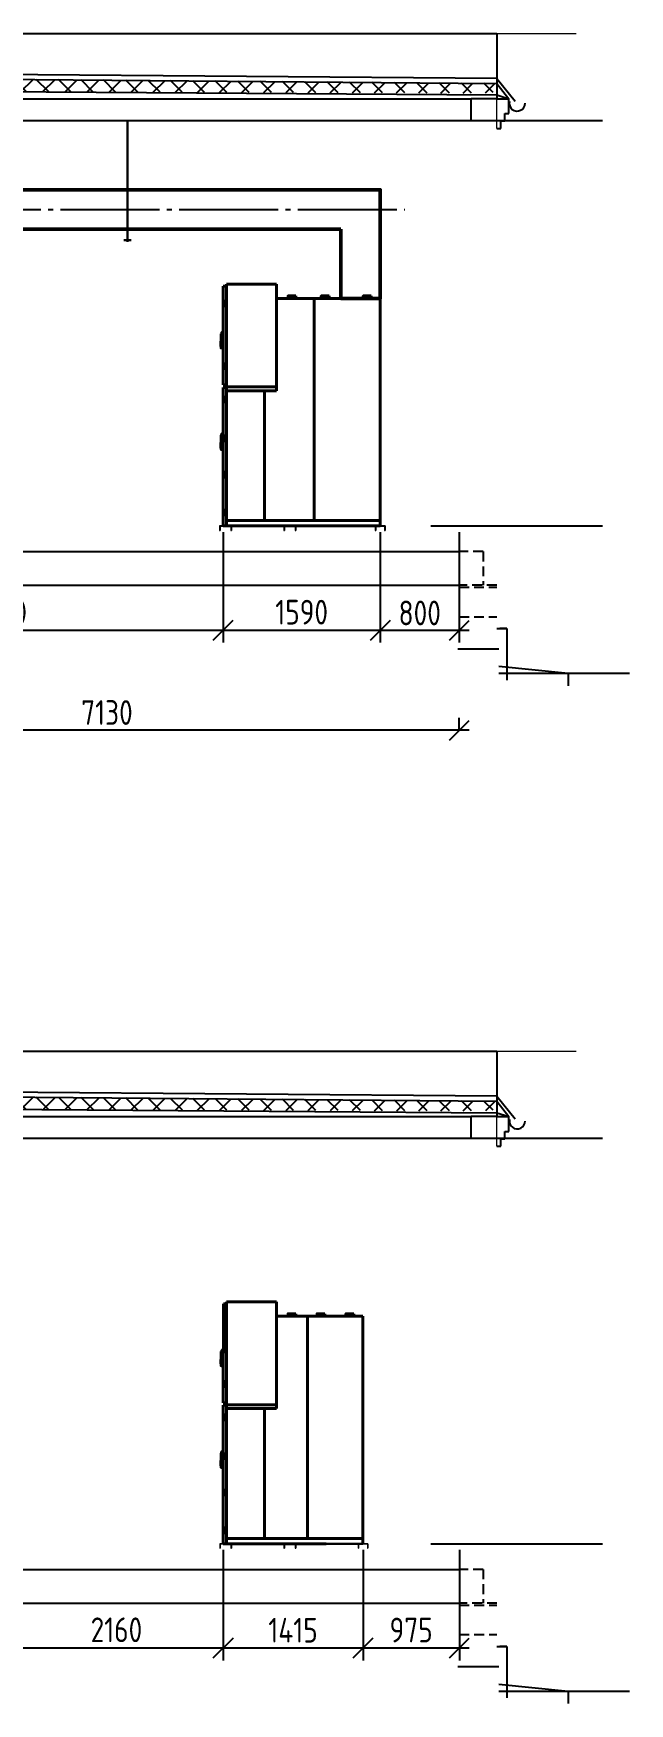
# Model space of a CAD drawing. Extents: x 16310088 to 16425637, y -218501 to -177893.
# Drawn here: x 16321732 to 16327764, y -216675 to -199784 of the extents above; entities that cross this region are included whole.
import ezdxf

# ---------------------------------------------------------------- set-up
doc = ezdxf.new("R2010")
doc.units = 0
doc.linetypes.add('DASHED', pattern=[0.75, 0.5, -0.25])
doc.linetypes.add('GOST2.303 5', pattern=[24, 20, -1.5, 1, -1.5])
doc.layers.get('0').update_dxf_attribs({"color": 250})
doc.layers.get('Defpoints').update_dxf_attribs({"color": 250})
for name, color, linetype, lineweight in [('Размеры', 250, 'Continuous', 15), ('Стена', 252, 'Continuous', 40), ('ЭЛ_невид', 140, 'Continuous', 25), ('эл_оборудование', 7, 'Continuous', 18)]:
    doc.layers.add(name, color=color, linetype=linetype, lineweight=lineweight)
doc.layers.add('размерыЭС', color=250, linetype='Continuous')
doc.styles.add('GOST 2.304', font='CS_Gost2304.shx')
doc.dimstyles.new('SPDS$0', dxfattribs={"dimscale": 5, "dimtxt": 2.5, "dimasz": 2, "dimexe": 1.25, "dimexo": 0.625, "dimgap": 0.5, "dimtad": 1, "dimdec": 0, "dimrnd": 0.001, "dimtxsty": 'GOST 2.304', "dimblk": 'ARCHTICK', "dimcen": 2.5, "dimdle": 1, "dimadec": 8, "dimazin": 2, "dimtfac": 0.75, "dimtdec": 0, "dimtmove": 1, "dimatfit": 3, "dimfxl": 1, "dimtolj": 1, "dimarcsym": 0})

# ---------------------------------------------------------------- blocks, each defined once
blk = doc.blocks.new('_Oblique')
at = {"color": 0, "linetype": 'ByBlock', "lineweight": -2}
blk.add_line((-0.5, -0.5), (0.5, 0.5), dxfattribs=at)
blk = doc.blocks.new('*D15')
at = {"layer": 'Defpoints', "color": 0, "lineweight": -3, "ltscale": 100, "transparency": 16777216}
for p in [(16318911, -206832), (16326041, -206884), (16318911, -206995)]:
    blk.add_point(p, dxfattribs=at)
at = {"layer": 'Размеры', "color": 0, "lineweight": -2, "ltscale": 100, "transparency": 16777216}
for p, q in [((16318911, -206933), (16318911, -206707)), ((16326041, -206821), (16326041, -206707)), ((16326141, -206832), (16318811, -206832))]:
    blk.add_line(p, q, dxfattribs=at)
at = {"layer": 'Размеры', "color": 0, "lineweight": -2, "ltscale": 100, "transparency": 16777216, "xscale": 200, "yscale": 200, "zscale": 200, "rotation": 180}
blk.add_blockref('_Oblique', (16318911, -206832), dxfattribs=at)
at = {"layer": 'Размеры', "color": 0, "lineweight": -2, "ltscale": 100, "transparency": 16777216, "xscale": 200, "yscale": 200, "zscale": 200}
blk.add_blockref('_Oblique', (16326041, -206832), dxfattribs=at)
at = {"layer": 'Размеры', "color": 0, "ltscale": 100, "transparency": 16777216, "insert": (16322476, -206652), "char_height": 250, "attachment_point": 5, "style": 'GOST 2.304'}
blk.add_mtext('\\A1;7130', dxfattribs=at)
blk = doc.blocks.new('205-Л')
at = {"color": 0, "linetype": 'ByBlock', "lineweight": 40, "ltscale": 10}
for p, q in [((1235, 2446), (731, 2446)), ((731, 2446), (731, 2041)), ((1235, 2130), (1235, 2446)), ((1235, 2421), (1235, 2425)), ((1235, 2425), (1240, 2425)), ((1240, 2425), (1268, 2425)), ((1270, 1425), (1268, 2425)), ((-320, 0), (-320, 2300)), ((-320, 2300), (731, 2300)), ((347, 53), (347, 2300)), ((1265, 2257), (1235, 2257)), ((1235, 2241), (1265, 2241)), ((1256, 2274), (1245, 2274)), ((1245, 2274), (1245, 2258)), ((1245, 2258), (1249, 2258)), ((1245, 2225), (1245, 2241)), ((1256, 2241), (1245, 2241)), ((1245, 2225), (1256, 2225)), ((1249, 2258), (1265, 2258)), ((1265, 2274), (1256, 2274)), ((1265, 2241), (1256, 2241)), ((1256, 2225), (1265, 2225)), ((1268, 2274), (1265, 2274)), ((1265, 2258), (1268, 2258)), ((1268, 2257), (1265, 2257)), ((1265, 2241), (1268, 2241)), ((1268, 2241), (1265, 2241)), ((1265, 2225), (1268, 2225)), ((1268, 2274), (1268, 2258)), ((1268, 2257), (1268, 2241)), ((1268, 2225), (1268, 2241)), ((731, 2041), (731, 1367)), ((1235, 2130), (1235, 680)), ((1269, 1962), (1271, 1962)), ((1271, 1962), (1282, 1957)), ((1271, 1960), (1271, 1900)), ((1271, 1900), (1271, 1805)), ((1282, 1955), (1282, 1809)), ((1290, 1938), (1290, 1943)), ((1290, 1936), (1290, 1806)), ((1286, 1809), (1286, 1815)), ((1293, 1856), (1293, 1843)), ((1293, 1843), (1293, 1843)), ((1293, 1840), (1293, 1843)), ((1293, 1840), (1293, 1840)), ((1293, 1840), (1293, 1827)), ((1266, 1623), (1235, 1623)), ((1235, 1607), (1266, 1607)), ((1257, 1640), (1247, 1640)), ((1247, 1640), (1247, 1624)), ((1247, 1624), (1250, 1624)), ((1247, 1591), (1247, 1607)), ((1257, 1607), (1247, 1607)), ((1247, 1591), (1257, 1591)), ((1250, 1624), (1266, 1624)), ((1266, 1640), (1257, 1640)), ((1266, 1607), (1257, 1607)), ((1257, 1591), (1266, 1591)), ((1270, 1640), (1266, 1640)), ((1266, 1624), (1270, 1624)), ((1270, 1623), (1266, 1623)), ((1266, 1607), (1270, 1607)), ((1270, 1607), (1266, 1607)), ((1266, 1591), (1270, 1591)), ((1270, 1640), (1270, 1624)), ((1270, 1623), (1270, 1607)), ((1270, 1591), (1270, 1607)), ((731, 1405), (1235, 1405)), ((731, 1367), (1235, 1367)), ((850, 53), (850, 1367)), ((1231, 1425), (1270, 1425)), ((1231, 1400), (1270, 1400)), ((1270, 0), (1270, 1400)), ((1266, 1286), (1235, 1286)), ((1235, 1270), (1266, 1270)), ((1257, 1302), (1247, 1302)), ((1247, 1302), (1247, 1286)), ((1247, 1286), (1251, 1286)), ((1247, 1253), (1247, 1269)), ((1257, 1269), (1247, 1269)), ((1247, 1253), (1257, 1253)), ((1251, 1286), (1266, 1286)), ((1266, 1302), (1257, 1302)), ((1266, 1269), (1257, 1269)), ((1257, 1253), (1266, 1253)), ((1270, 1302), (1266, 1302)), ((1270, 1286), (1266, 1286)), ((1266, 1286), (1270, 1286)), ((1266, 1270), (1270, 1270)), ((1270, 1269), (1266, 1269)), ((1266, 1253), (1270, 1253)), ((1270, 1302), (1270, 1286)), ((1270, 1286), (1270, 1270)), ((1270, 1253), (1270, 1269)), ((1235, 892), (1235, 0)), ((1267, 892), (1235, 892)), ((1235, 876), (1267, 876)), ((1251, 909), (1248, 909)), ((1248, 909), (1248, 893)), ((1248, 893), (1251, 893)), ((1248, 860), (1248, 876)), ((1251, 876), (1248, 876)), ((1248, 860), (1251, 860)), ((1267, 909), (1251, 909)), ((1251, 893), (1267, 893)), ((1267, 876), (1251, 876)), ((1251, 860), (1267, 860)), ((1270, 909), (1267, 909)), ((1267, 893), (1270, 893)), ((1270, 892), (1267, 892)), ((1267, 876), (1270, 876)), ((1270, 876), (1267, 876)), ((1267, 860), (1270, 860)), ((1270, 934), (1272, 934)), ((1270, 909), (1270, 893)), ((1270, 892), (1270, 876)), ((1270, 860), (1270, 876)), ((1272, 934), (1284, 930)), ((1272, 932), (1272, 895)), ((1272, 873), (1272, 777)), ((1280, 873), (1280, 895)), ((1281, 874), (1281, 893)), ((1284, 928), (1284, 781)), ((1291, 910), (1291, 915)), ((1291, 908), (1291, 779)), ((1287, 781), (1287, 788)), ((1294, 828), (1294, 815)), ((1294, 815), (1294, 815)), ((1294, 812), (1294, 815)), ((1294, 812), (1294, 812)), ((1294, 812), (1294, 799)), ((1235, 655), (1235, 62)), ((1266, 526), (1235, 526)), ((1235, 510), (1266, 510)), ((1251, 542), (1247, 542)), ((1247, 542), (1247, 526)), ((1247, 526), (1251, 526)), ((1247, 493), (1247, 509)), ((1251, 509), (1247, 509)), ((1266, 542), (1251, 542)), ((1251, 526), (1266, 526)), ((1266, 509), (1251, 509)), ((1270, 542), (1266, 542)), ((1270, 526), (1266, 526)), ((1266, 526), (1270, 526)), ((1266, 510), (1270, 510)), ((1270, 509), (1266, 509)), ((1270, 542), (1270, 526)), ((1270, 526), (1270, 510)), ((1270, 493), (1270, 509)), ((1247, 493), (1251, 493)), ((1251, 493), (1266, 493)), ((1266, 493), (1270, 493)), ((-320, 53), (246, 53)), ((-320, 0), (246, 0)), ((226, 0), (1270, 0)), ((246, 53), (416, 53)), ((416, 53), (1235, 53)), ((1266, 142), (1235, 142)), ((1235, 126), (1266, 126)), ((1251, 159), (1247, 159)), ((1247, 159), (1247, 143)), ((1247, 143), (1251, 143)), ((1247, 110), (1247, 126)), ((1251, 126), (1247, 126)), ((1247, 110), (1251, 110)), ((1266, 159), (1249, 159)), ((1251, 143), (1266, 143)), ((1266, 126), (1251, 126)), ((1251, 110), (1266, 110)), ((1270, 159), (1266, 159)), ((1266, 143), (1270, 143)), ((1270, 142), (1266, 142)), ((1266, 126), (1270, 126)), ((1270, 126), (1266, 126)), ((1266, 110), (1270, 110)), ((1270, 159), (1270, 143)), ((1270, 142), (1270, 126)), ((1270, 110), (1270, 126))]:
    blk.add_line(p, q, dxfattribs=at)
for points in [[(-227, 2325), (-148, 2325), (-148, 2300), (-227, 2300)], [(198, 2325), (276, 2325), (276, 2300), (198, 2300)], [(535, 2325), (613, 2325), (613, 2300), (535, 2300)]]:
    blk.add_lwpolyline(points, close=True, dxfattribs=at)
at = {"color": 0, "linetype": 'ByBlock', "lineweight": 40, "ltscale": 10, "flags": 128}
for points in [[(1286, 1816), (1285, 1818), (1283, 1820), (1282, 1821)], [(1288, 789), (1286, 790), (1284, 792), (1284, 793)]]:
    blk.add_lwpolyline(points, dxfattribs=at)
at = {"color": 0, "linetype": 'ByBlock', "lineweight": 40, "ltscale": 10}
for points in [[(1246, 2258), (1246, 2257)], [(1246, 2241), (1246, 2241)], [(1268, 2257), (1268, 2258)], [(1268, 2241), (1268, 2241)], [(1271, 1962), (1271, 1962)], [(1290, 1936), (1290, 1937)], [(1269, 1802), (1271, 1803)], [(1271, 1803), (1282, 1807)], [(1271, 1803), (1271, 1803)], [(1282, 1809), (1286, 1809)], [(1286, 1799), (1289, 1799)], [(1247, 1624), (1247, 1623)], [(1247, 1607), (1247, 1607)], [(1269, 1623), (1269, 1624)], [(1269, 1607), (1269, 1607)], [(1248, 1286), (1248, 1286)], [(1248, 1270), (1248, 1269)], [(1270, 1286), (1270, 1286)], [(1270, 1269), (1270, 1270)], [(1248, 893), (1248, 892)], [(1248, 876), (1248, 876)], [(1280, 895), (1270, 895)], [(1270, 892), (1270, 893)], [(1270, 876), (1270, 876)], [(1270, 873), (1280, 873)], [(1272, 934), (1272, 934)], [(1281, 893), (1280, 895)], [(1280, 873), (1281, 874)], [(1291, 908), (1291, 909)], [(1270, 775), (1272, 775)], [(1272, 775), (1284, 779)], [(1272, 775), (1272, 775)], [(1284, 781), (1287, 781)], [(1288, 772), (1291, 772)], [(1248, 526), (1248, 526)], [(1248, 510), (1248, 509)], [(1270, 526), (1270, 526)], [(1270, 509), (1270, 510)], [(1248, 143), (1248, 142)], [(1248, 126), (1248, 126)], [(1270, 142), (1270, 143)], [(1270, 126), (1270, 126)]]:
    blk.add_open_spline(points, degree=1, dxfattribs=at)
for points, knots in [([(1271, 1962), (1271, 1962), (1271, 1961), (1271, 1961), (1271, 1960), (1271, 1960), (1271, 1960)], [0, 0, 0, 0, 0.257298, 0.502093, 0.7501, 1, 1, 1, 1]), ([(1282, 1957), (1282, 1957), (1282, 1957), (1282, 1957), (1282, 1957), (1282, 1957), (1282, 1956), (1282, 1956), (1282, 1955)], [0, 0, 0, 0, 0.125163, 0.249658, 0.373603, 0.498103, 0.731813, 1, 1, 1, 1]), ([(1290, 1943), (1289, 1943), (1287, 1944), (1284, 1945), (1283, 1945), (1282, 1945)], [0, 0, 0, 0, 0.408229, 0.842818, 1, 1, 1, 1]), ([(1290, 1937), (1290, 1937), (1290, 1937), (1290, 1938), (1290, 1938)], [0, 0, 0, 0, 0.105145, 1, 1, 1, 1]), ([(1293, 1863), (1293, 1863), (1293, 1864), (1292, 1864), (1291, 1865), (1291, 1866), (1290, 1866), (1290, 1866)], [0, 0, 0, 0, 0.177403, 0.368499, 0.56543, 0.791841, 1, 1, 1, 1]), ([(1293, 1863), (1293, 1863), (1293, 1862), (1293, 1861), (1293, 1859), (1293, 1857), (1293, 1856)], [0, 0, 0, 0, 0.250003, 0.5, 0.75, 1, 1, 1, 1]), ([(1271, 1805), (1271, 1804), (1271, 1804), (1271, 1803), (1271, 1803), (1271, 1803), (1271, 1803), (1271, 1803)], [0, 0, 0, 0, 0.249568, 0.497248, 0.627913, 0.758131, 1, 1, 1, 1]), ([(1282, 1809), (1282, 1808), (1282, 1808), (1282, 1807), (1282, 1807), (1282, 1807), (1282, 1807), (1282, 1807), (1282, 1807)], [0, 0, 0, 0, 0.268161, 0.5018953, 0.6262021, 0.7503172, 0.8747401, 1, 1, 1, 1]), ([(1286, 1816), (1286, 1816), (1286, 1816), (1286, 1816), (1286, 1816), (1286, 1816), (1286, 1816), (1286, 1816), (1286, 1816), (1286, 1816), (1286, 1815)], [0, 0, 0, 0, 0.0656, 0.131806, 0.179193, 0.226436, 0.294587, 0.412492, 0.657761, 1, 1, 1, 1]), ([(1286, 1809), (1286, 1807), (1286, 1805), (1286, 1802), (1286, 1800), (1286, 1800), (1286, 1800)], [0, 0, 0, 0, 0.25, 0.5, 0.749998, 1, 1, 1, 1]), ([(1286, 1800), (1286, 1800), (1286, 1800), (1286, 1800), (1286, 1800), (1286, 1800), (1286, 1799), (1286, 1799), (1286, 1799)], [0, 0, 0, 0, 0.102912, 0.297746, 0.502393, 0.707062, 0.902018, 1, 1, 1, 1]), ([(1289, 1800), (1289, 1800), (1289, 1799), (1289, 1799), (1289, 1800), (1289, 1800), (1290, 1800), (1290, 1800), (1290, 1800), (1290, 1800)], [0, 0, 0, 0, 0.1266899, 0.2703459, 0.428048, 0.5936025, 0.7591501, 0.9167537, 1, 1, 1, 1]), ([(1290, 1817), (1290, 1817), (1290, 1817), (1291, 1818), (1292, 1818), (1293, 1819), (1293, 1820), (1293, 1820)], [0, 0, 0, 0, 0.175412, 0.365269, 0.561983, 0.789562, 1, 1, 1, 1]), ([(1290, 1806), (1290, 1806), (1290, 1805), (1290, 1805), (1290, 1804)], [0, 0, 0, 0, 0.86567, 1, 1, 1, 1]), ([(1290, 1800), (1290, 1800), (1290, 1800), (1290, 1801), (1290, 1802), (1290, 1804), (1290, 1804)], [0, 0, 0, 0, 0.249999, 0.500002, 0.749999, 1, 1, 1, 1]), ([(1293, 1827), (1293, 1826), (1293, 1824), (1293, 1822), (1293, 1821), (1293, 1820), (1293, 1820)], [0, 0, 0, 0, 0.25, 0.5, 0.749997, 1, 1, 1, 1]), ([(1272, 934), (1272, 934), (1272, 934), (1272, 933), (1272, 933), (1272, 932), (1272, 932)], [0, 0, 0, 0, 0.257298, 0.502093, 0.7501, 1, 1, 1, 1]), ([(1284, 930), (1284, 930), (1284, 930), (1284, 930), (1284, 929), (1284, 929), (1284, 929), (1284, 928), (1284, 928)], [0, 0, 0, 0, 0.125163, 0.249658, 0.373603, 0.498103, 0.731813, 1, 1, 1, 1]), ([(1291, 915), (1291, 915), (1289, 917), (1286, 918), (1284, 917), (1284, 917)], [0, 0, 0, 0, 0.408229, 0.842818, 1, 1, 1, 1]), ([(1291, 909), (1291, 909), (1291, 910), (1291, 910), (1291, 910)], [0, 0, 0, 0, 0.105145, 1, 1, 1, 1]), ([(1272, 777), (1272, 777), (1272, 776), (1272, 776), (1272, 775), (1272, 775), (1272, 775), (1272, 775)], [0, 0, 0, 0, 0.249568, 0.497248, 0.627913, 0.758131, 1, 1, 1, 1]), ([(1284, 781), (1284, 781), (1284, 780), (1284, 780), (1284, 779), (1284, 779), (1284, 779), (1284, 779), (1284, 779)], [0, 0, 0, 0, 0.268161, 0.5018953, 0.6262021, 0.7503172, 0.8747401, 1, 1, 1, 1]), ([(1288, 789), (1288, 789), (1288, 789), (1288, 789), (1288, 789), (1288, 789), (1288, 789), (1287, 788), (1287, 788), (1287, 788), (1287, 788)], [0, 0, 0, 0, 0.0656, 0.131806, 0.179193, 0.226436, 0.294587, 0.412492, 0.657761, 1, 1, 1, 1]), ([(1287, 781), (1287, 780), (1287, 777), (1287, 775), (1287, 773), (1287, 772), (1287, 772)], [0, 0, 0, 0, 0.25, 0.5, 0.749998, 1, 1, 1, 1]), ([(1287, 772), (1287, 772), (1287, 772), (1287, 772), (1287, 772), (1288, 772), (1288, 772), (1288, 772), (1288, 772)], [0, 0, 0, 0, 0.102912, 0.297746, 0.502393, 0.707062, 0.902018, 1, 1, 1, 1]), ([(1294, 835), (1294, 835), (1294, 836), (1294, 837), (1293, 837), (1292, 838), (1292, 838), (1291, 838)], [0, 0, 0, 0, 0.177403, 0.368499, 0.56543, 0.791841, 1, 1, 1, 1]), ([(1291, 790), (1291, 790), (1292, 790), (1293, 790), (1294, 791), (1294, 792), (1294, 792), (1294, 793)], [0, 0, 0, 0, 0.175412, 0.365269, 0.561983, 0.789562, 1, 1, 1, 1]), ([(1291, 779), (1291, 778), (1291, 777), (1291, 777), (1291, 777)], [0, 0, 0, 0, 0.86567, 1, 1, 1, 1]), ([(1291, 772), (1291, 772), (1291, 772), (1291, 773), (1291, 775), (1291, 776), (1291, 777)], [0, 0, 0, 0, 0.249999, 0.500002, 0.749999, 1, 1, 1, 1]), ([(1291, 772), (1291, 772), (1291, 772), (1291, 772), (1291, 772), (1291, 772), (1291, 772), (1291, 772), (1291, 772), (1291, 772)], [0, 0, 0, 0, 0.1266899, 0.2703459, 0.428048, 0.5936025, 0.7591501, 0.9167537, 1, 1, 1, 1]), ([(1294, 835), (1294, 835), (1294, 835), (1294, 833), (1294, 831), (1294, 829), (1294, 828)], [0, 0, 0, 0, 0.250003, 0.5, 0.75, 1, 1, 1, 1]), ([(1294, 799), (1294, 798), (1294, 797), (1294, 795), (1294, 793), (1294, 793), (1294, 793)], [0, 0, 0, 0, 0.25, 0.5, 0.749997, 1, 1, 1, 1])]:
    blk.add_open_spline(points, degree=3, knots=knots, dxfattribs=at)
blk = doc.blocks.new('кнкн')
at = {"layer": 'эл_оборудование', "color": 0, "ltscale": 1000}
for p, q in [((-283742, -6639881), (-283622, -6639881)), ((-283622, -6639881), (-283742, -6639881)), ((-283742, -6639881), (-283742, -6639927)), ((-283742, -6639927), (-283736, -6639927)), ((-283628, -6639887), (-283736, -6639887)), ((-283736, -6639887), (-283736, -6639927)), ((-283628, -6639887), (-283628, -6639927)), ((-283628, -6639927), (-283622, -6639927)), ((-283622, -6639881), (-283622, -6639887)), ((-283622, -6639881), (-283622, -6639927)), ((-283092, -6639881), (-282972, -6639881)), ((-282972, -6639881), (-283092, -6639881)), ((-283092, -6639881), (-283092, -6639927)), ((-283092, -6639927), (-283086, -6639927)), ((-282978, -6639887), (-283086, -6639887)), ((-283086, -6639887), (-283086, -6639927)), ((-282978, -6639887), (-282978, -6639927)), ((-282978, -6639927), (-282972, -6639927)), ((-282972, -6639881), (-282972, -6639887)), ((-282972, -6639881), (-282972, -6639927)), ((-282067, -6639881), (-282167, -6639881)), ((-282167, -6639881), (-282167, -6639927)), ((-282167, -6639881), (-282067, -6639881)), ((-282167, -6639927), (-282161, -6639927)), ((-282161, -6639887), (-282161, -6639927)), ((-282073, -6639887), (-282161, -6639887)), ((-282073, -6639887), (-282073, -6639927)), ((-282073, -6639927), (-282067, -6639927)), ((-282067, -6639881), (-282067, -6639927)), ((-282067, -6639881), (-282067, -6639887))]:
    blk.add_line(p, q, dxfattribs=at)
at = {"layer": 'ЭЛ_невид', "color": 0, "xscale": -1}
blk.add_blockref('205-Л', (-282437, -6639881), dxfattribs=at)
blk = doc.blocks.new('*D18')
at = {"layer": 'Defpoints', "color": 0, "lineweight": -3, "ltscale": 100, "transparency": 16777216}
for p in [(16319101, -204764), (16323651, -204764), (16323651, -205820)]:
    blk.add_point(p, dxfattribs=at)
at = {"layer": 'Стена', "color": 0, "lineweight": -2, "ltscale": 100, "transparency": 16777216}
for p, q in [((16319101, -204827), (16319101, -205945)), ((16323651, -204827), (16323651, -205945)), ((16319001, -205820), (16323751, -205820))]:
    blk.add_line(p, q, dxfattribs=at)
at = {"layer": 'Стена', "color": 0, "lineweight": -2, "ltscale": 100, "transparency": 16777216, "xscale": 200, "yscale": 200, "zscale": 200, "rotation": 180}
blk.add_blockref('_Oblique', (16319101, -205820), dxfattribs=at)
at = {"layer": 'Стена', "color": 0, "lineweight": -2, "ltscale": 100, "transparency": 16777216, "xscale": 200, "yscale": 200, "zscale": 200}
blk.add_blockref('_Oblique', (16323651, -205820), dxfattribs=at)
at = {"layer": 'Стена', "color": 0, "lineweight": 25, "ltscale": 100, "transparency": 16777216, "insert": (16321376, -205639), "char_height": 250, "attachment_point": 5, "style": 'GOST 2.304'}
blk.add_mtext('\\A1;4550', dxfattribs=at)
blk = doc.blocks.new('*D19')
at = {"color": 0, "lineweight": -2, "ltscale": 100, "transparency": 16777216}
for p, q in [((16323651, -204827), (16323651, -205945)), ((16325241, -204827), (16325241, -205945)), ((16323551, -205820), (16325341, -205820))]:
    blk.add_line(p, q, dxfattribs=at)
at = {"layer": 'Defpoints', "color": 0, "lineweight": -3, "ltscale": 100, "transparency": 16777216}
for p in [(16323651, -204764), (16325241, -204764), (16325241, -205820)]:
    blk.add_point(p, dxfattribs=at)
at = {"color": 0, "lineweight": -2, "ltscale": 100, "transparency": 16777216, "xscale": 200, "yscale": 200, "zscale": 200, "rotation": 180}
blk.add_blockref('_Oblique', (16323651, -205820), dxfattribs=at)
at = {"color": 0, "lineweight": -2, "ltscale": 100, "transparency": 16777216, "xscale": 200, "yscale": 200, "zscale": 200}
blk.add_blockref('_Oblique', (16325241, -205820), dxfattribs=at)
at = {"color": 0, "ltscale": 100, "transparency": 16777216, "insert": (16324446, -205637), "char_height": 250, "attachment_point": 5, "style": 'GOST 2.304'}
blk.add_mtext('\\A1;1590', dxfattribs=at)
blk = doc.blocks.new('*D23')
at = {"color": 0, "lineweight": -2, "ltscale": 100, "transparency": 16777216}
for p, q in [((16325241, -204827), (16325241, -205945)), ((16326041, -204827), (16326041, -205945)), ((16325141, -205820), (16326141, -205820))]:
    blk.add_line(p, q, dxfattribs=at)
at = {"layer": 'Defpoints', "color": 0, "lineweight": -3, "ltscale": 100, "transparency": 16777216}
for p in [(16325241, -204764), (16326041, -204764), (16326041, -205820)]:
    blk.add_point(p, dxfattribs=at)
at = {"color": 0, "lineweight": -2, "ltscale": 100, "transparency": 16777216, "xscale": 200, "yscale": 200, "zscale": 200, "rotation": 180}
blk.add_blockref('_Oblique', (16325241, -205820), dxfattribs=at)
at = {"color": 0, "lineweight": -2, "ltscale": 100, "transparency": 16777216, "xscale": 200, "yscale": 200, "zscale": 200}
blk.add_blockref('_Oblique', (16326041, -205820), dxfattribs=at)
at = {"color": 0, "ltscale": 100, "transparency": 16777216, "insert": (16325641, -205645), "char_height": 250, "attachment_point": 5, "style": 'GOST 2.304'}
blk.add_mtext('\\A1;800', dxfattribs=at)
blk = doc.blocks.new('*D88')
at = {"layer": 'Defpoints', "color": 0, "lineweight": -3, "ltscale": 100, "transparency": 16777216}
for p in [(16321492, -215058), (16323652, -215058), (16323652, -216113)]:
    blk.add_point(p, dxfattribs=at)
at = {"layer": 'Стена', "color": 0, "lineweight": -2, "ltscale": 100, "transparency": 16777216}
for p, q in [((16321492, -215121), (16321492, -216238)), ((16323652, -215121), (16323652, -216238)), ((16321392, -216113), (16323752, -216113))]:
    blk.add_line(p, q, dxfattribs=at)
at = {"layer": 'Стена', "color": 0, "lineweight": -2, "ltscale": 100, "transparency": 16777216, "xscale": 200, "yscale": 200, "zscale": 200, "rotation": 180}
blk.add_blockref('_Oblique', (16321492, -216113), dxfattribs=at)
at = {"layer": 'Стена', "color": 0, "lineweight": -2, "ltscale": 100, "transparency": 16777216, "xscale": 200, "yscale": 200, "zscale": 200}
blk.add_blockref('_Oblique', (16323652, -216113), dxfattribs=at)
at = {"layer": 'Стена', "color": 0, "lineweight": 25, "ltscale": 100, "transparency": 16777216, "insert": (16322572, -215929), "char_height": 250, "attachment_point": 5, "style": 'GOST 2.304'}
blk.add_mtext('\\A1;2160', dxfattribs=at)
blk = doc.blocks.new('A$C1E6326B3')
at = {"color": 0, "linetype": 'ByBlock', "lineweight": 40, "ltscale": 10}
for p, q in [((1430, 2492), (926, 2492)), ((926, 2492), (926, 2087)), ((1430, 2176), (1430, 2492)), ((1430, 2467), (1430, 2471)), ((1430, 2471), (1434, 2471)), ((1434, 2471), (1463, 2471)), ((1465, 1471), (1463, 2471)), ((50, 46), (50, 2346)), ((50, 2346), (926, 2346)), ((613, 99), (613, 2346)), ((1460, 2303), (1430, 2303)), ((1430, 2287), (1460, 2287)), ((1451, 2320), (1440, 2320)), ((1440, 2320), (1440, 2304)), ((1440, 2304), (1444, 2304)), ((1440, 2271), (1440, 2287)), ((1451, 2287), (1440, 2287)), ((1440, 2271), (1451, 2271)), ((1444, 2304), (1460, 2304)), ((1460, 2320), (1451, 2320)), ((1460, 2287), (1451, 2287)), ((1451, 2271), (1460, 2271)), ((1463, 2320), (1460, 2320)), ((1460, 2304), (1463, 2304)), ((1463, 2303), (1460, 2303)), ((1460, 2287), (1463, 2287)), ((1463, 2287), (1460, 2287)), ((1460, 2271), (1463, 2271)), ((1463, 2320), (1463, 2304)), ((1463, 2303), (1463, 2287)), ((1463, 2271), (1463, 2287)), ((926, 2087), (926, 1413)), ((1430, 2176), (1430, 726)), ((1464, 2008), (1466, 2008)), ((1466, 2008), (1477, 2003)), ((1466, 2006), (1466, 1946)), ((1466, 1946), (1466, 1851)), ((1477, 2001), (1477, 1855)), ((1481, 1855), (1481, 1861)), ((1485, 1984), (1485, 1989)), ((1485, 1982), (1485, 1852)), ((1488, 1902), (1488, 1889)), ((1488, 1889), (1488, 1889)), ((1488, 1886), (1488, 1889)), ((1488, 1886), (1488, 1886)), ((1488, 1886), (1488, 1873)), ((1461, 1669), (1430, 1669)), ((1430, 1653), (1461, 1653)), ((1452, 1686), (1442, 1686)), ((1442, 1686), (1442, 1670)), ((1442, 1670), (1445, 1670)), ((1442, 1637), (1442, 1653)), ((1452, 1653), (1442, 1653)), ((1442, 1637), (1452, 1637)), ((1445, 1670), (1461, 1670)), ((1461, 1686), (1452, 1686)), ((1461, 1653), (1452, 1653)), ((1452, 1637), (1461, 1637)), ((1465, 1686), (1461, 1686)), ((1461, 1670), (1465, 1670)), ((1465, 1669), (1461, 1669)), ((1461, 1653), (1465, 1653)), ((1465, 1653), (1461, 1653)), ((1461, 1637), (1465, 1637)), ((1465, 1686), (1465, 1670)), ((1465, 1669), (1465, 1653)), ((1465, 1637), (1465, 1653)), ((926, 1451), (1430, 1451)), ((926, 1413), (1430, 1413)), ((1045, 99), (1045, 1413)), ((1426, 1471), (1465, 1471)), ((1426, 1446), (1465, 1446)), ((1465, 46), (1465, 1446)), ((1461, 1332), (1430, 1332)), ((1430, 1316), (1461, 1316)), ((1452, 1348), (1442, 1348)), ((1442, 1348), (1442, 1332)), ((1442, 1332), (1446, 1332)), ((1442, 1299), (1442, 1315)), ((1452, 1315), (1442, 1315)), ((1442, 1299), (1452, 1299)), ((1446, 1332), (1461, 1332)), ((1461, 1348), (1452, 1348)), ((1461, 1315), (1452, 1315)), ((1452, 1299), (1461, 1299)), ((1465, 1348), (1461, 1348)), ((1465, 1332), (1461, 1332)), ((1461, 1332), (1465, 1332)), ((1461, 1316), (1465, 1316)), ((1465, 1315), (1461, 1315)), ((1461, 1299), (1465, 1299)), ((1465, 1348), (1465, 1332)), ((1465, 1332), (1465, 1316)), ((1465, 1299), (1465, 1315)), ((1462, 938), (1430, 938)), ((1430, 938), (1430, 46)), ((1430, 922), (1462, 922)), ((1446, 955), (1443, 955)), ((1443, 955), (1443, 939)), ((1443, 939), (1446, 939)), ((1443, 906), (1443, 922)), ((1446, 922), (1443, 922)), ((1443, 906), (1446, 906)), ((1462, 955), (1446, 955)), ((1446, 939), (1462, 939)), ((1462, 922), (1446, 922)), ((1446, 906), (1462, 906)), ((1465, 955), (1462, 955)), ((1462, 939), (1465, 939)), ((1465, 938), (1462, 938)), ((1462, 922), (1465, 922)), ((1465, 922), (1462, 922)), ((1462, 906), (1465, 906)), ((1465, 980), (1467, 980)), ((1465, 955), (1465, 939)), ((1465, 938), (1465, 922)), ((1465, 906), (1465, 922)), ((1467, 980), (1479, 976)), ((1467, 978), (1467, 941)), ((1467, 919), (1467, 823)), ((1475, 919), (1475, 941)), ((1476, 920), (1476, 939)), ((1479, 974), (1479, 827)), ((1486, 956), (1486, 961)), ((1486, 954), (1486, 825)), ((1489, 874), (1489, 861)), ((1489, 861), (1489, 861)), ((1489, 858), (1489, 861)), ((1489, 858), (1489, 858)), ((1489, 858), (1489, 845)), ((1430, 701), (1430, 108)), ((1482, 827), (1482, 834)), ((1461, 572), (1430, 572)), ((1430, 556), (1461, 556)), ((1446, 588), (1442, 588)), ((1442, 588), (1442, 572)), ((1442, 572), (1446, 572)), ((1442, 539), (1442, 555)), ((1446, 555), (1442, 555)), ((1442, 539), (1446, 539)), ((1461, 588), (1446, 588)), ((1446, 572), (1461, 572)), ((1461, 555), (1446, 555)), ((1446, 539), (1461, 539)), ((1465, 588), (1461, 588)), ((1465, 572), (1461, 572)), ((1461, 572), (1465, 572)), ((1461, 556), (1465, 556)), ((1465, 555), (1461, 555)), ((1461, 539), (1465, 539)), ((1465, 588), (1465, 572)), ((1465, 572), (1465, 556)), ((1465, 539), (1465, 555)), ((1461, 188), (1430, 188)), ((1430, 172), (1461, 172)), ((1446, 205), (1442, 205)), ((1442, 205), (1442, 189)), ((1442, 189), (1446, 189)), ((1442, 156), (1442, 172)), ((1446, 172), (1442, 172)), ((1461, 205), (1444, 205)), ((1446, 189), (1461, 189)), ((1461, 172), (1446, 172)), ((1465, 205), (1461, 205)), ((1461, 189), (1465, 189)), ((1465, 188), (1461, 188)), ((1461, 172), (1465, 172)), ((1465, 172), (1461, 172)), ((1465, 205), (1465, 189)), ((1465, 188), (1465, 172)), ((1465, 156), (1465, 172)), ((50, 99), (440, 99)), ((421, 46), (1465, 46)), ((440, 99), (611, 99)), ((611, 99), (1430, 99)), ((1442, 156), (1446, 156)), ((1446, 156), (1461, 156)), ((1461, 156), (1465, 156))]:
    blk.add_line(p, q, dxfattribs=at)
for points in [[(143, 2371), (222, 2371), (222, 2346), (143, 2346)], [(437, 2371), (515, 2371), (515, 2346), (437, 2346)], [(730, 2371), (808, 2371), (808, 2346), (730, 2346)]]:
    blk.add_lwpolyline(points, close=True, dxfattribs=at)
at = {"color": 0, "linetype": 'ByBlock', "lineweight": 40, "ltscale": 10, "flags": 128}
for points in [[(1481, 1862), (1480, 1864), (1478, 1866), (1477, 1867)], [(1483, 835), (1481, 836), (1479, 838), (1479, 839)]]:
    blk.add_lwpolyline(points, dxfattribs=at)
at = {"color": 0, "linetype": 'ByBlock', "lineweight": 40, "ltscale": 10}
for points in [[(1441, 2304), (1441, 2303)], [(1441, 2287), (1441, 2287)], [(1463, 2303), (1463, 2304)], [(1463, 2287), (1463, 2287)], [(1466, 2008), (1466, 2008)], [(1485, 1982), (1485, 1983)], [(1464, 1848), (1466, 1849)], [(1466, 1849), (1477, 1853)], [(1466, 1849), (1466, 1849)], [(1477, 1855), (1481, 1855)], [(1481, 1845), (1484, 1845)], [(1442, 1670), (1442, 1669)], [(1442, 1653), (1442, 1653)], [(1464, 1669), (1464, 1670)], [(1464, 1653), (1464, 1653)], [(1443, 1332), (1443, 1332)], [(1443, 1316), (1443, 1315)], [(1464, 1332), (1464, 1332)], [(1464, 1315), (1464, 1316)], [(1443, 939), (1443, 938)], [(1443, 922), (1443, 922)], [(1475, 941), (1465, 941)], [(1465, 938), (1465, 939)], [(1465, 922), (1465, 922)], [(1465, 919), (1475, 919)], [(1467, 980), (1467, 980)], [(1476, 939), (1475, 941)], [(1475, 919), (1476, 920)], [(1486, 954), (1486, 955)], [(1465, 821), (1467, 821)], [(1467, 821), (1479, 825)], [(1467, 821), (1467, 821)], [(1479, 827), (1482, 827)], [(1483, 818), (1486, 818)], [(1443, 572), (1443, 572)], [(1443, 556), (1443, 555)], [(1464, 572), (1464, 572)], [(1464, 555), (1464, 556)], [(1443, 189), (1443, 188)], [(1443, 172), (1443, 172)], [(1464, 188), (1464, 189)], [(1464, 172), (1464, 172)]]:
    blk.add_open_spline(points, degree=1, dxfattribs=at)
for points, knots in [([(1466, 2008), (1466, 2008), (1466, 2007), (1466, 2007), (1466, 2006), (1466, 2006), (1466, 2006)], [0, 0, 0, 0, 0.257298, 0.502093, 0.7501, 1, 1, 1, 1]), ([(1477, 2003), (1477, 2003), (1477, 2003), (1477, 2003), (1477, 2003), (1477, 2003), (1477, 2002), (1477, 2002), (1477, 2001)], [0, 0, 0, 0, 0.125163, 0.249658, 0.373603, 0.498103, 0.731813, 1, 1, 1, 1]), ([(1485, 1989), (1484, 1989), (1482, 1990), (1479, 1991), (1478, 1991), (1477, 1991)], [0, 0, 0, 0, 0.408229, 0.842818, 1, 1, 1, 1]), ([(1481, 1862), (1481, 1862), (1481, 1862), (1481, 1862), (1481, 1862), (1481, 1862), (1481, 1862), (1481, 1862), (1481, 1862), (1481, 1862), (1481, 1861)], [0, 0, 0, 0, 0.0656, 0.131806, 0.179193, 0.226436, 0.294587, 0.412492, 0.657761, 1, 1, 1, 1]), ([(1485, 1983), (1485, 1983), (1485, 1983), (1485, 1984), (1485, 1984)], [0, 0, 0, 0, 0.105145, 1, 1, 1, 1]), ([(1488, 1909), (1488, 1909), (1488, 1910), (1487, 1910), (1486, 1911), (1486, 1912), (1485, 1912), (1485, 1912)], [0, 0, 0, 0, 0.177403, 0.368499, 0.56543, 0.791841, 1, 1, 1, 1]), ([(1485, 1863), (1485, 1863), (1485, 1863), (1486, 1864), (1487, 1864), (1488, 1865), (1488, 1866), (1488, 1866)], [0, 0, 0, 0, 0.175412, 0.365269, 0.561983, 0.789562, 1, 1, 1, 1]), ([(1488, 1909), (1488, 1909), (1488, 1908), (1488, 1907), (1488, 1905), (1488, 1903), (1488, 1902)], [0, 0, 0, 0, 0.250003, 0.5, 0.75, 1, 1, 1, 1]), ([(1488, 1873), (1488, 1872), (1488, 1870), (1488, 1868), (1488, 1867), (1488, 1866), (1488, 1866)], [0, 0, 0, 0, 0.25, 0.5, 0.749997, 1, 1, 1, 1]), ([(1466, 1851), (1466, 1850), (1466, 1850), (1466, 1849), (1466, 1849), (1466, 1849), (1466, 1849), (1466, 1849)], [0, 0, 0, 0, 0.249568, 0.497248, 0.627913, 0.758131, 1, 1, 1, 1]), ([(1477, 1855), (1477, 1854), (1477, 1854), (1477, 1853), (1477, 1853), (1477, 1853), (1477, 1853), (1477, 1853), (1477, 1853)], [0, 0, 0, 0, 0.268161, 0.5018953, 0.6262021, 0.7503172, 0.8747401, 1, 1, 1, 1]), ([(1481, 1855), (1481, 1853), (1481, 1851), (1481, 1848), (1481, 1846), (1481, 1846), (1481, 1846)], [0, 0, 0, 0, 0.25, 0.5, 0.749998, 1, 1, 1, 1]), ([(1481, 1846), (1481, 1846), (1481, 1846), (1481, 1846), (1481, 1846), (1481, 1846), (1481, 1845), (1481, 1845), (1481, 1845)], [0, 0, 0, 0, 0.102912, 0.297746, 0.502393, 0.707062, 0.902018, 1, 1, 1, 1]), ([(1484, 1846), (1484, 1846), (1484, 1845), (1484, 1845), (1484, 1846), (1484, 1846), (1485, 1846), (1485, 1846), (1485, 1846), (1485, 1846)], [0, 0, 0, 0, 0.1266899, 0.2703459, 0.428048, 0.5936025, 0.7591501, 0.9167537, 1, 1, 1, 1]), ([(1485, 1852), (1485, 1852), (1485, 1851), (1485, 1851), (1485, 1850)], [0, 0, 0, 0, 0.86567, 1, 1, 1, 1]), ([(1485, 1846), (1485, 1846), (1485, 1846), (1485, 1847), (1485, 1848), (1485, 1850), (1485, 1850)], [0, 0, 0, 0, 0.249999, 0.500002, 0.749999, 1, 1, 1, 1]), ([(1467, 980), (1467, 980), (1467, 980), (1467, 979), (1467, 979), (1467, 978), (1467, 978)], [0, 0, 0, 0, 0.257298, 0.502093, 0.7501, 1, 1, 1, 1]), ([(1479, 976), (1479, 976), (1479, 976), (1479, 976), (1479, 975), (1479, 975), (1479, 975), (1479, 974), (1479, 974)], [0, 0, 0, 0, 0.125163, 0.249658, 0.373603, 0.498103, 0.731813, 1, 1, 1, 1]), ([(1486, 961), (1486, 961), (1484, 963), (1481, 964), (1479, 963), (1479, 963)], [0, 0, 0, 0, 0.408229, 0.842818, 1, 1, 1, 1]), ([(1486, 955), (1486, 955), (1486, 956), (1486, 956), (1486, 956)], [0, 0, 0, 0, 0.105145, 1, 1, 1, 1]), ([(1489, 881), (1489, 881), (1489, 882), (1489, 883), (1488, 883), (1487, 884), (1487, 884), (1486, 884)], [0, 0, 0, 0, 0.177403, 0.368499, 0.56543, 0.791841, 1, 1, 1, 1]), ([(1489, 881), (1489, 881), (1489, 881), (1489, 879), (1489, 877), (1489, 875), (1489, 874)], [0, 0, 0, 0, 0.250003, 0.5, 0.75, 1, 1, 1, 1]), ([(1489, 845), (1489, 844), (1489, 843), (1489, 841), (1489, 839), (1489, 839), (1489, 839)], [0, 0, 0, 0, 0.25, 0.5, 0.749997, 1, 1, 1, 1]), ([(1467, 823), (1467, 823), (1467, 822), (1467, 822), (1467, 821), (1467, 821), (1467, 821), (1467, 821)], [0, 0, 0, 0, 0.249568, 0.497248, 0.627913, 0.758131, 1, 1, 1, 1]), ([(1479, 827), (1479, 827), (1479, 826), (1479, 826), (1479, 825), (1479, 825), (1479, 825), (1479, 825), (1479, 825)], [0, 0, 0, 0, 0.268161, 0.5018953, 0.6262021, 0.7503172, 0.8747401, 1, 1, 1, 1]), ([(1483, 835), (1483, 835), (1483, 835), (1483, 835), (1483, 835), (1483, 835), (1483, 835), (1482, 834), (1482, 834), (1482, 834), (1482, 834)], [0, 0, 0, 0, 0.0656, 0.131806, 0.179193, 0.226436, 0.294587, 0.412492, 0.657761, 1, 1, 1, 1]), ([(1482, 827), (1482, 826), (1482, 823), (1482, 821), (1482, 819), (1482, 818), (1482, 818)], [0, 0, 0, 0, 0.25, 0.5, 0.749998, 1, 1, 1, 1]), ([(1482, 818), (1482, 818), (1482, 818), (1482, 818), (1482, 818), (1483, 818), (1483, 818), (1483, 818), (1483, 818)], [0, 0, 0, 0, 0.102912, 0.297746, 0.502393, 0.707062, 0.902018, 1, 1, 1, 1]), ([(1486, 836), (1486, 836), (1487, 836), (1488, 836), (1489, 837), (1489, 838), (1489, 838), (1489, 839)], [0, 0, 0, 0, 0.175412, 0.365269, 0.561983, 0.789562, 1, 1, 1, 1]), ([(1486, 825), (1486, 824), (1486, 823), (1486, 823), (1486, 823)], [0, 0, 0, 0, 0.86567, 1, 1, 1, 1]), ([(1486, 818), (1486, 818), (1486, 818), (1486, 819), (1486, 821), (1486, 822), (1486, 823)], [0, 0, 0, 0, 0.249999, 0.500002, 0.749999, 1, 1, 1, 1]), ([(1486, 818), (1486, 818), (1486, 818), (1486, 818), (1486, 818), (1486, 818), (1486, 818), (1486, 818), (1486, 818), (1486, 818)], [0, 0, 0, 0, 0.1266899, 0.2703459, 0.428048, 0.5936025, 0.7591501, 0.9167537, 1, 1, 1, 1])]:
    blk.add_open_spline(points, degree=3, knots=knots, dxfattribs=at)
at = {"layer": 'размерыЭС', "lineweight": 30, "ltscale": 100}
blk.add_lwpolyline([(1465, 46), (50, 46), (50, 2346)], dxfattribs=at)
at = {"layer": 'эл_оборудование', "color": 0, "ltscale": 1000}
for p, q in [((100, 46), (0, 46)), ((0, 46), (0, 40)), ((0, 46), (100, 46)), ((0, 46), (0, 0)), ((6, 0), (0, 0)), ((6, 40), (94, 40)), ((6, 40), (6, 0)), ((94, 40), (94, 0)), ((100, 0), (94, 0)), ((100, 46), (100, 0)), ((850, 46), (730, 46)), ((730, 46), (730, 40)), ((730, 46), (850, 46)), ((730, 46), (730, 0)), ((736, 0), (730, 0)), ((736, 40), (844, 40)), ((736, 40), (736, 0)), ((844, 40), (844, 0)), ((850, 0), (844, 0)), ((850, 46), (850, 0)), ((1500, 46), (1380, 46)), ((1380, 46), (1380, 40)), ((1380, 46), (1500, 46)), ((1380, 46), (1380, 0)), ((1386, 0), (1380, 0)), ((1386, 40), (1494, 40)), ((1386, 40), (1386, 0)), ((1494, 40), (1494, 0)), ((1500, 0), (1494, 0)), ((1500, 46), (1500, 0))]:
    blk.add_line(p, q, dxfattribs=at)
blk = doc.blocks.new('*D91')
at = {"layer": 'Defpoints', "color": 0, "lineweight": -3, "ltscale": 100, "transparency": 16777216}
for p in [(16323652, -215058), (16325067, -215058), (16325067, -216113)]:
    blk.add_point(p, dxfattribs=at)
at = {"layer": 'Стена', "color": 0, "lineweight": -2, "ltscale": 100, "transparency": 16777216}
for p, q in [((16323652, -215121), (16323652, -216238)), ((16325067, -215121), (16325067, -216238)), ((16323552, -216113), (16325167, -216113))]:
    blk.add_line(p, q, dxfattribs=at)
at = {"layer": 'Стена', "color": 0, "lineweight": -2, "ltscale": 100, "transparency": 16777216, "xscale": 200, "yscale": 200, "zscale": 200, "rotation": 180}
blk.add_blockref('_Oblique', (16323652, -216113), dxfattribs=at)
at = {"layer": 'Стена', "color": 0, "lineweight": -2, "ltscale": 100, "transparency": 16777216, "xscale": 200, "yscale": 200, "zscale": 200}
blk.add_blockref('_Oblique', (16325067, -216113), dxfattribs=at)
at = {"layer": 'Стена', "color": 0, "lineweight": 25, "ltscale": 100, "transparency": 16777216, "insert": (16324359, -215933), "char_height": 250, "attachment_point": 5, "style": 'GOST 2.304'}
blk.add_mtext('\\A1;1415', dxfattribs=at)
blk = doc.blocks.new('*D92')
at = {"layer": 'Defpoints', "color": 0, "lineweight": -3, "ltscale": 100, "transparency": 16777216}
for p in [(16325067, -215058), (16326042, -215058), (16326042, -216113)]:
    blk.add_point(p, dxfattribs=at)
at = {"layer": 'Стена', "color": 0, "lineweight": -2, "ltscale": 100, "transparency": 16777216}
for p, q in [((16325067, -215121), (16325067, -216238)), ((16326042, -215121), (16326042, -216238)), ((16324967, -216113), (16326142, -216113))]:
    blk.add_line(p, q, dxfattribs=at)
at = {"layer": 'Стена', "color": 0, "lineweight": -2, "ltscale": 100, "transparency": 16777216, "xscale": 200, "yscale": 200, "zscale": 200, "rotation": 180}
blk.add_blockref('_Oblique', (16325067, -216113), dxfattribs=at)
at = {"layer": 'Стена', "color": 0, "lineweight": -2, "ltscale": 100, "transparency": 16777216, "xscale": 200, "yscale": 200, "zscale": 200}
blk.add_blockref('_Oblique', (16326042, -216113), dxfattribs=at)
at = {"layer": 'Стена', "color": 0, "lineweight": 25, "ltscale": 100, "transparency": 16777216, "insert": (16325554, -215931), "char_height": 250, "attachment_point": 5, "style": 'GOST 2.304'}
blk.add_mtext('\\A1;975', dxfattribs=at)

msp = doc.modelspace()

# ---------------------------------------------------------------- hatches: boundary and pattern name
at = {"layer": 'Стена', "lineweight": 25, "ltscale": 100}
h = msp.add_hatch(dxfattribs=at)
h.set_pattern_fill('ANSI37', color=252, scale=50, style=0)
h.set_pattern_definition([(45, (16331397.9, -92469.07), (-112.2532, 112.2532), []), (135, (16331397.9, -92469.07), (-112.2532, -112.2532), [])])
h.paths.add_polyline_path([(16318916.5, -200224.1), (16315149.2, -200191.6), (16311660.9, -200161.5), (16311660.9, -200303.9), (16311661.9, -200303.9), (16318721.4, -200364.8), (16318721.2, -200261), (16318917.5, -200257.6), (16318721.2, -200261), (16318721.4, -200364.8), (16319009.5, -200367.3), (16319101.2, -200260.7), (16319101.4, -200368.1), (16326161.2, -200387.6), (16326420.6, -200380), (16326420.6, -200288.8), (16322678.9, -200256.5), (16320797.7, -200240.3)])
h = msp.add_hatch(dxfattribs=at)
h.set_pattern_fill('ANSI37', color=252, scale=50, style=0)
h.set_pattern_definition([(45, (16331398.53, -102762.9), (-112.2532, 112.2532), []), (135, (16331398.53, -102762.9), (-112.2532, -112.2532), [])])
h.paths.add_polyline_path([(16318917.1, -210517.9), (16315149.8, -210485.4), (16311661.5, -210455.3), (16311661.5, -210597.7), (16311662.6, -210597.8), (16318722, -210658.6), (16318721.8, -210554.8), (16318918.2, -210551.4), (16318721.8, -210554.8), (16318722, -210658.6), (16319010.2, -210661.1), (16319101.8, -210554.6), (16319102, -210661.9), (16326161.8, -210681.4), (16326421.2, -210673.8), (16326421.3, -210582.6), (16322679.5, -210550.3), (16320798.3, -210534.1)])

# ---------------------------------------------------------------- linework, layer by layer
at = {"color": 252, "ltscale": 100}
for p, q in [((16326420.9, -199783.5), (16326420.6, -200444.4)), ((16326420.9, -205802.8), (16326520.9, -205802.8)), ((16326520.9, -205802.8), (16326450.9, -205802.8)), ((16326520.9, -205802.8), (16326520.9, -206164.4)), ((16326421.5, -210077.4), (16326421.2, -210738.2)), ((16326421.6, -216096.6), (16326521.6, -216096.6)), ((16326521.6, -216096.6), (16326451.6, -216096.6)), ((16326521.6, -216096.6), (16326521.6, -216458.2))]:
    msp.add_line(p, q, dxfattribs=at)
at = {"color": 252, "lineweight": 25, "ltscale": 100}
for p, q in [((16311780.9, -205024.4), (16326040.9, -205024.4)), ((16311774.5, -205364.3), (16326034.5, -205364.3)), ((16311781.6, -215318.2), (16326041.6, -215318.2)), ((16311775.1, -215658.2), (16326035.1, -215658.2))]:
    msp.add_line(p, q, dxfattribs=at)
at = {"color": 252, "linetype": 'DASHED', "ltscale": 200}
for p, q in [((16326280.9, -205024.4), (16326040.9, -205024.4)), ((16326280.9, -205024.4), (16326280.9, -205364.4)), ((16326420.9, -205364.4), (16326040.9, -205364.4)), ((16326040.9, -205384.4), (16326420.9, -205384.4)), ((16326040.9, -205684.4), (16326420.9, -205684.4)), ((16326281.6, -215318.2), (16326041.6, -215318.2)), ((16326281.6, -215318.2), (16326281.6, -215658.2)), ((16326421.6, -215658.2), (16326041.6, -215658.2)), ((16326041.6, -215678.2), (16326421.6, -215678.2)), ((16326041.6, -215978.2), (16326421.6, -215978.2))]:
    msp.add_line(p, q, dxfattribs=at)
at = {"color": 5, "lineweight": 50, "ltscale": 5}
for points in [[(16312580.9, -201764.4), (16312580.9, -201364.4), (16325241.1, -201364.4), (16325241.1, -201764.4)], [(16324841.1, -201764.4), (16312980.9, -201764.4)], [(16325241.1, -201764.4), (16325241.1, -202464.4), (16324841.1, -202464.4), (16324841.1, -201764.4)]]:
    msp.add_lwpolyline(points, dxfattribs=at)
at = {"layer": 'Размеры', "color": 252, "ltscale": 100}
for p, q in [((16326420.9, -200744.4), (16326420.9, -199783.5)), ((16326421.7, -199783.6), (16327224.5, -199783.6)), ((16326421.5, -211038.2), (16326421.5, -210077.4)), ((16326422.3, -210077.4), (16327225.1, -210077.4))]:
    msp.add_line(p, q, dxfattribs=at)
at = {"layer": 'размерыЭС', "color": 7, "linetype": 'GOST2.303 5', "ltscale": 50}
msp.add_lwpolyline([(16312407.6, -201564.4), (16325488.9, -201564.4)], dxfattribs=at)
at = {"layer": 'Стена', "color": 252, "lineweight": 25, "ltscale": 100}
for p, q in [((16311380.9, -199783.6), (16326420.9, -199783.5)), ((16326420.7, -200238.8), (16311660.9, -200119)), ((16311660.9, -200161.5), (16326420.9, -200288.9)), ((16311660.9, -200301.7), (16326420.6, -200405.4)), ((16326420.5, -200288.9), (16326541.2, -200444.4)), ((16326420.7, -200238.8), (16326420.7, -200444.4)), ((16326420.9, -200238.8), (16326605.1, -200467.2)), ((16318980.9, -200444.6), (16326160.9, -200444.6)), ((16326420.9, -200444.4), (16326160.9, -200444.6)), ((16326160.9, -200643.6), (16326160.9, -200444.6)), ((16326160.9, -200664.6), (16326160.9, -200444.6)), ((16326419.7, -200405.4), (16326541.2, -200444.4)), ((16326422.7, -200444.4), (16326541.2, -200444.4)), ((16326541.2, -200519.5), (16326541.2, -200444.4)), ((16318980.9, -200664.6), (16326160.9, -200664.6)), ((16325753.1, -200664.6), (16327489.3, -200664.6)), ((16326040.9, -200664.6), (16326160.9, -200664.6)), ((16326460.9, -200744.4), (16326461, -200669.4)), ((16326461, -200669.4), (16326501, -200669.4)), ((16326501, -200669.4), (16326501.1, -200594.5)), ((16326501.1, -200594.5), (16326541.1, -200594.5)), ((16326541.1, -200594.5), (16326541.2, -200519.5)), ((16326420.9, -200744.4), (16326460.9, -200744.4)), ((16325753.1, -204764.4), (16327489.3, -204764.4)), ((16326027.3, -206006.3), (16326440.9, -206006.3)), ((16326440.9, -206184.4), (16327140.9, -206254.4)), ((16326520.9, -206164.4), (16326520.9, -206324.4)), ((16326440.9, -206254.4), (16327763.6, -206254.4)), ((16327140.9, -206254.4), (16327140.9, -206381.5)), ((16311381.5, -210077.4), (16326421.5, -210077.4)), ((16326421.3, -210532.6), (16311661.5, -210412.8)), ((16311661.5, -210455.3), (16326421.5, -210582.8)), ((16311661.5, -210595.5), (16326421.2, -210699.2)), ((16326421.1, -210582.8), (16326541.8, -210738.2)), ((16326421.3, -210532.6), (16326421.3, -210738.2)), ((16326421.5, -210532.6), (16326605.7, -210761)), ((16318981.5, -210738.4), (16326161.5, -210738.4)), ((16326421.5, -210738.2), (16326161.5, -210738.4)), ((16326161.5, -210937.4), (16326161.5, -210738.4)), ((16326161.5, -210958.4), (16326161.5, -210738.4)), ((16326420.4, -210699.2), (16326541.8, -210738.2)), ((16326423.4, -210738.2), (16326541.8, -210738.2)), ((16326541.8, -210813.4), (16326541.8, -210738.2)), ((16318981.5, -210958.4), (16326161.5, -210958.4)), ((16325753.7, -210958.4), (16327490, -210958.4)), ((16326041.6, -210958.4), (16326161.5, -210958.4)), ((16326461.5, -211038.2), (16326461.6, -210963.3)), ((16326461.6, -210963.3), (16326501.6, -210963.3)), ((16326501.6, -210963.3), (16326501.7, -210888.3)), ((16326501.7, -210888.3), (16326541.7, -210888.3)), ((16326541.7, -210888.3), (16326541.8, -210813.4)), ((16326421.5, -211038.2), (16326461.5, -211038.2)), ((16325753.7, -215058.2), (16327490, -215058.2)), ((16326027.9, -216300.1), (16326441.6, -216300.1)), ((16326441.6, -216478.2), (16327141.6, -216548.2)), ((16326441.6, -216548.2), (16327764.2, -216548.2)), ((16326521.6, -216458.2), (16326521.6, -216618.2)), ((16327141.6, -216548.2), (16327141.6, -216675.4))]:
    msp.add_line(p, q, dxfattribs=at)
for centre in [(16326626.3, -200489.7), (16326626.9, -210783.5)]:
    msp.add_arc(centre, 79.7, 168.55511, 0, dxfattribs=at)
at = {"layer": 'эл_оборудование', "color": 0, "lineweight": 30, "ltscale": 100}
for p, q in [((16322683.4, -201892.3), (16322683, -200663.5)), ((16322720, -201873.2), (16322646.8, -201873.2))]:
    msp.add_line(p, q, dxfattribs=at)

# ---------------------------------------------------------------- block references
at = {"layer": 'размерыЭС', "color": 7, "lineweight": 30, "ltscale": 100, "xscale": -1}
msp.add_blockref('A$C1E6326B3', (16325116.6, -215104.2), dxfattribs=at)
at = {"layer": 'эл_оборудование', "color": 7, "linetype": 'Continuous'}
msp.add_blockref('кнкн', (16607358, 6435116.8), dxfattribs=at)

# ---------------------------------------------------------------- dimensions: what is measured, and where the dimension line sits
at = {"color": 7, "ltscale": 100}
for p1, p2, picture, middle in [((16323651.1, -204764.4), (16325241.1, -204764.4), '*D19', (16324446.1, -205637.4)), ((16325241.2, -204764.4), (16326040.9, -204764.4), '*D23', (16325641.1, -205644.6))]:
    dim = msp.add_aligned_dim(p1=p1, p2=p2, distance=-1055.2, dimstyle='SPDS$0', override={"dimscale": 100, "dimblk1": 'Oblique', "dimblk2": 'Oblique', "dimsah": 1}, dxfattribs=at)
    dim.commit()
    dim.dimension.update_dxf_attribs({"geometry": picture, "text_midpoint": middle})
at = {"layer": 'Размеры', "color": 7, "ltscale": 100}
dim = msp.add_linear_dim(base=(16318911, -206831.8), p1=(16326040.9, -206883.5), p2=(16318911, -206995.4), dimstyle='SPDS$0', override={"dimscale": 100, "dimblk1": 'Oblique', "dimblk2": 'Oblique', "dimsah": 1}, dxfattribs=at)
dim.commit()
dim.dimension.update_dxf_attribs({"geometry": '*D15', "text_midpoint": (16322475.9, -206651.6)})
at = {"layer": 'Стена', "color": 7, "lineweight": 25, "ltscale": 100}
for p1, p2, picture, middle in [((16319100.9, -204764.4), (16323651.2, -204764.4), '*D18', (16321376.1, -205639.4)), ((16321491.6, -215058.2), (16323651.6, -215058.2), '*D88', (16322571.6, -215928.8)), ((16323651.6, -215058.2), (16325066.6, -215058.2), '*D91', (16324359.1, -215933.3)), ((16325066.6, -215058.2), (16326041.7, -215058.2), '*D92', (16325554.1, -215931.2))]:
    dim = msp.add_aligned_dim(p1=p1, p2=p2, distance=-1055.2, dimstyle='SPDS$0', override={"dimscale": 100, "dimblk1": 'Oblique', "dimblk2": 'Oblique', "dimsah": 1}, dxfattribs=at)
    dim.commit()
    dim.dimension.update_dxf_attribs({"geometry": picture, "text_midpoint": middle})

doc.saveas('drawing.dxf')
